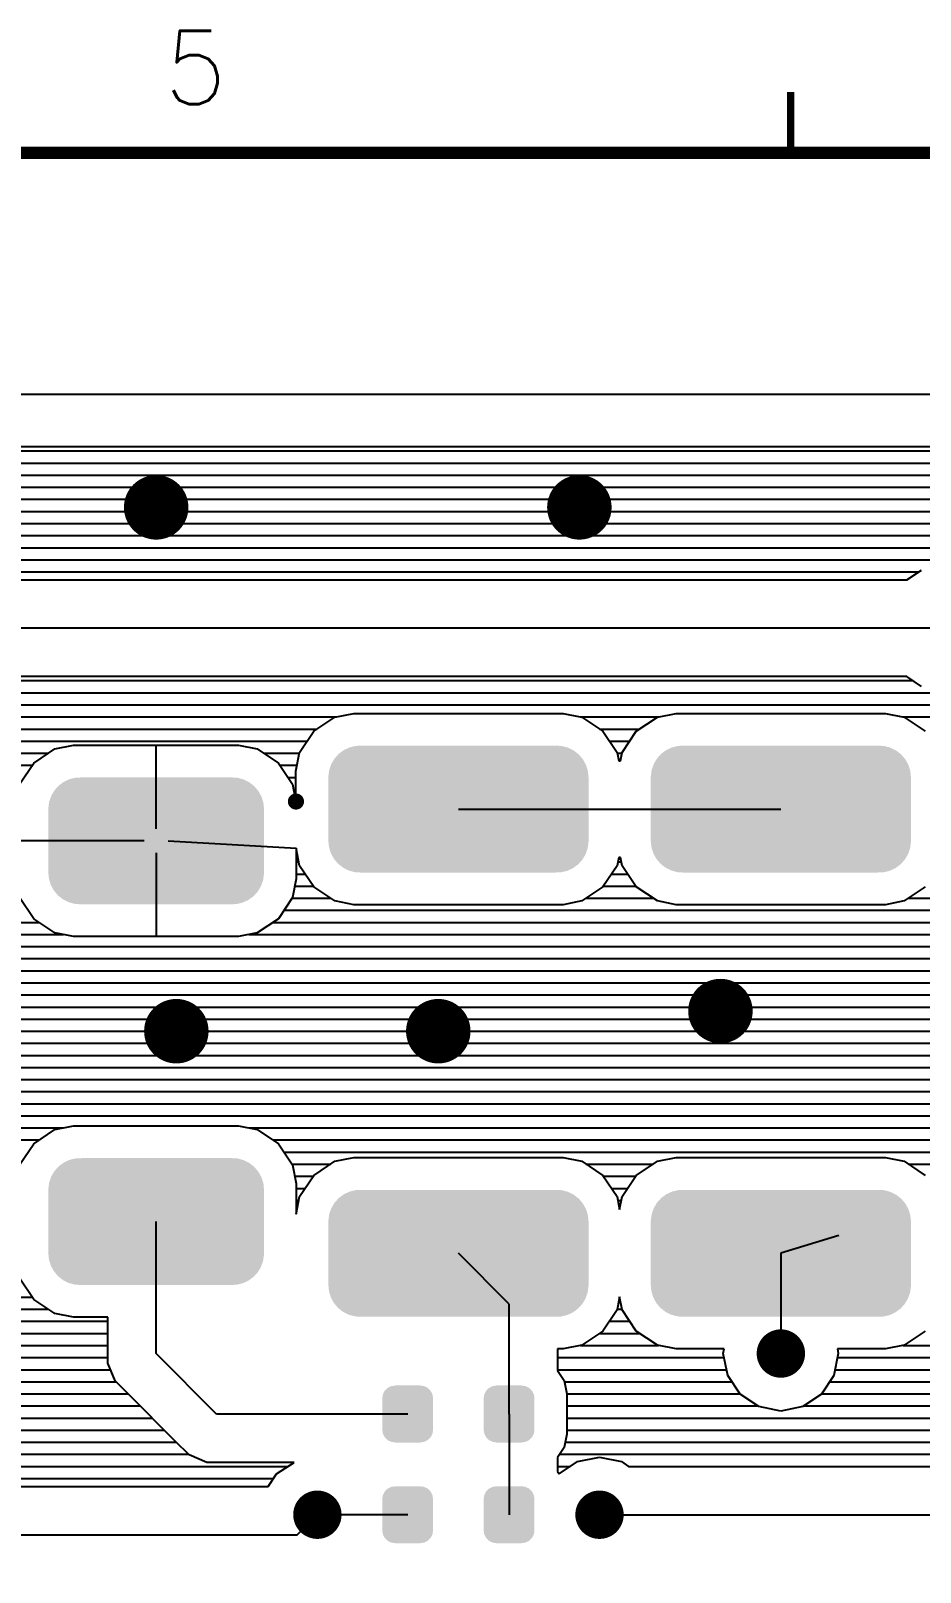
# Model space of a CAD drawing. Extents: x 295 to 953, y 10 to 290.
# Drawn here: x 704.6 to 741, y 226.8 to 290 of the extents above; entities that cross this region are included whole.
import ezdxf
from ezdxf.enums import TextEntityAlignment as Align

# ---------------------------------------------------------------- set-up
doc = ezdxf.new("R2010")
doc.units = 0
doc.header["$LTSCALE"] = 5
doc.header["$MEASUREMENT"] = 0
doc.layers.get('0').update_dxf_attribs({"linetype": 'CONTINUOUS', "lineweight": 25})
doc.layers.add('문자', color=4, linetype='CONTINUOUS')
doc.layers.add('테두리', color=3, linetype='CONTINUOUS')
doc.styles.get("Standard").update_dxf_attribs({"font": 'simplex.shx'})

# ---------------------------------------------------------------- blocks, each defined once
blk = doc.blocks.new('C')
at = {"layer": '테두리'}
for points, const_width in [([(258.75, 287.5), (258.75, 285)], 0.3), ([(15, 285), (15, 15), (405, 15), (405, 285), (15, 285)], 0.5)]:
    blk.add_lwpolyline(points, dxfattribs=dict(at, const_width=const_width))
at = {"layer": '문자'}
blk.add_text('5', height=3, dxfattribs=at).set_placement((234.375, 288.5), align=Align.MIDDLE)

msp = doc.modelspace()

# ---------------------------------------------------------------- linework, layer by layer
for p, q in [((843.878, 275.097), (529.277, 275.097)), ((822.006, 272.95), (608.915, 272.95)), ((608.948, 272.785), (825.361, 272.785)), ((609.033, 272.29), (825.968, 272.29)), ((609.033, 271.795), (826.463, 271.795)), ((609.033, 271.299), (826.959, 271.299)), ((609.033, 270.804), (827.454, 270.804)), ((609.033, 270.309), (827.949, 270.309)), ((609.033, 269.813), (828.398, 269.813)), ((608.994, 269.318), (828.603, 269.318)), ((608.895, 268.823), (828.61, 268.823)), ((608.578, 268.328), (828.61, 268.328)), ((691.801, 267.832), (740.981, 267.832)), ((740.486, 267.502), (741.087, 267.905)), ((697.785, 267.502), (740.486, 267.502)), ((742.329, 265.521), (698.181, 265.521)), ((698.835, 263.375), (740.73, 263.375)), ((740.486, 263.54), (699, 263.54)), ((741.087, 263.137), (740.486, 263.54)), ((698.339, 262.879), (751.581, 262.879)), ((697.844, 262.384), (751.085, 262.384)), ((697.349, 261.889), (717.108, 261.889)), ((716.196, 261.301), (717.062, 261.882)), ((717.062, 261.882), (717.828, 262.034)), ((717.828, 262.034), (726.406, 262.034)), ((726.406, 262.034), (727.172, 261.882)), ((727.126, 261.889), (730.316, 261.889)), ((727.172, 261.882), (728.037, 261.301)), ((729.404, 261.301), (730.27, 261.882)), ((730.27, 261.882), (731.036, 262.034)), ((731.036, 262.034), (739.614, 262.034)), ((739.614, 262.034), (740.38, 261.882)), ((740.334, 261.889), (750.59, 261.889)), ((740.38, 261.882), (741.245, 261.301)), ((696.86, 261.393), (716.335, 261.393)), ((696.86, 260.898), (715.926, 260.898)), ((715.615, 260.436), (716.196, 261.301)), ((727.899, 261.393), (729.543, 261.393)), ((728.037, 261.301), (728.619, 260.436)), ((728.308, 260.898), (729.134, 260.898)), ((728.823, 260.436), (729.404, 261.301)), ((696.86, 260.403), (705.326, 260.403)), ((704.725, 260), (705.59, 260.581)), ((705.59, 260.581), (706.357, 260.733)), ((706.357, 260.733), (713.112, 260.733)), ((709.738, 257.305), (709.738, 260.733)), ((713.112, 260.733), (713.878, 260.581)), ((713.878, 260.581), (714.744, 260)), ((714.143, 260.403), (715.615, 260.403)), ((715.463, 259.67), (715.615, 260.436)), ((728.619, 260.436), (728.685, 260.092)), ((728.619, 260.403), (728.823, 260.403)), ((728.757, 260.092), (728.823, 260.436)), ((696.86, 259.907), (704.666, 259.907)), ((704.144, 259.135), (704.725, 260)), ((714.744, 260), (715.325, 259.135)), ((714.803, 259.907), (715.516, 259.907)), ((715.463, 258.415), (715.463, 259.67)), ((728.685, 260.092), (728.757, 260.092)), ((715.14, 259.412), (715.463, 259.412)), ((715.325, 259.135), (715.463, 258.415)), ((715.364, 258.917), (715.463, 258.917)), ((722.12, 258.111), (735.328, 258.111)), ((709.242, 256.81), (703.992, 256.81)), ((710.233, 256.81), (715.477, 256.506)), ((715.615, 255.793), (715.477, 256.506)), ((715.477, 256.506), (715.477, 255.252)), ((715.477, 256.44), (715.49, 256.44)), ((709.738, 256.315), (709.738, 252.894)), ((715.477, 255.945), (715.589, 255.945)), ((716.196, 254.921), (715.615, 255.793)), ((728.619, 255.793), (728.037, 254.921)), ((728.685, 256.13), (728.619, 255.793)), ((728.645, 255.945), (728.797, 255.945)), ((728.757, 256.13), (728.685, 256.13)), ((728.823, 255.793), (728.757, 256.13)), ((729.404, 254.921), (728.823, 255.793)), ((715.477, 255.252), (715.325, 254.492)), ((715.477, 255.45), (715.846, 255.45)), ((728.387, 255.45), (729.054, 255.45)), ((715.417, 254.954), (716.177, 254.954)), ((717.062, 254.347), (716.196, 254.921)), ((728.037, 254.921), (727.172, 254.347)), ((728.057, 254.954), (729.385, 254.954)), ((730.27, 254.347), (729.404, 254.921)), ((741.245, 254.921), (740.38, 254.347)), ((704.725, 253.62), (704.144, 254.492)), ((715.325, 254.492), (714.744, 253.62)), ((714.975, 253.964), (749.032, 253.964)), ((715.305, 254.459), (716.89, 254.459)), ((717.828, 254.195), (717.062, 254.347)), ((726.406, 254.195), (717.828, 254.195)), ((727.172, 254.347), (726.406, 254.195)), ((727.344, 254.459), (730.098, 254.459)), ((731.036, 254.195), (730.27, 254.347)), ((739.614, 254.195), (731.036, 254.195)), ((740.38, 254.347), (739.614, 254.195)), ((740.552, 254.459), (748.999, 254.459)), ((696.814, 253.469), (704.956, 253.469)), ((705.59, 253.046), (704.725, 253.62)), ((714.744, 253.62), (713.878, 253.046)), ((714.512, 253.469), (747.05, 253.469)), ((696.609, 252.973), (705.94, 252.973)), ((706.357, 252.894), (705.59, 253.046)), ((713.112, 252.894), (706.357, 252.894)), ((713.878, 253.046), (713.112, 252.894)), ((713.528, 252.973), (746.548, 252.973)), ((696.193, 252.478), (742.976, 252.478)), ((695.202, 251.487), (742.018, 251.487)), ((695.698, 251.983), (742.342, 251.983)), ((694.707, 250.992), (741.919, 250.992)), ((694.212, 250.497), (741.912, 250.497)), ((693.221, 249.506), (741.926, 249.506)), ((693.716, 250.001), (741.912, 250.001)), ((692.726, 249.011), (742.031, 249.011)), ((680.106, 248.516), (742.362, 248.516)), ((680.792, 248.02), (742.527, 248.02)), ((681.123, 247.525), (742.144, 247.525)), ((681.453, 247.03), (741.959, 247.03)), ((681.565, 246.534), (741.912, 246.534)), ((681.664, 246.039), (741.912, 246.039)), ((681.598, 245.048), (705.94, 245.048)), ((681.697, 245.544), (741.912, 245.544)), ((705.59, 244.982), (706.357, 245.134)), ((706.357, 245.134), (713.112, 245.134)), ((713.112, 245.134), (713.878, 244.982)), ((713.528, 245.048), (741.985, 245.048)), ((681.499, 244.553), (704.956, 244.553)), ((704.725, 244.401), (705.59, 244.982)), ((713.878, 244.982), (714.744, 244.401)), ((714.512, 244.553), (742.229, 244.553)), ((704.144, 243.536), (704.725, 244.401)), ((714.744, 244.401), (715.325, 243.536)), ((714.975, 244.058), (742.731, 244.058)), ((717.062, 243.681), (717.828, 243.833)), ((717.828, 243.833), (726.406, 243.833)), ((726.406, 243.833), (727.172, 243.681)), ((730.27, 243.681), (731.036, 243.833)), ((731.036, 243.833), (739.614, 243.833)), ((739.614, 243.833), (740.38, 243.681)), ((715.305, 243.563), (716.89, 243.563)), ((715.325, 243.536), (715.477, 242.77)), ((716.196, 243.1), (717.062, 243.681)), ((727.172, 243.681), (728.037, 243.1)), ((727.344, 243.563), (730.098, 243.563)), ((729.404, 243.1), (730.27, 243.681)), ((740.38, 243.681), (741.245, 243.1)), ((740.552, 243.563), (767.16, 243.563)), ((715.417, 243.067), (716.177, 243.067)), ((715.477, 242.77), (715.477, 241.515)), ((715.477, 242.572), (715.846, 242.572)), ((715.615, 242.235), (716.196, 243.1)), ((728.037, 243.1), (728.619, 242.235)), ((728.057, 243.067), (729.385, 243.067)), ((728.387, 242.572), (729.054, 242.572)), ((728.823, 242.235), (729.404, 243.1)), ((715.477, 241.515), (715.615, 242.235)), ((715.477, 242.077), (715.589, 242.077)), ((728.619, 242.235), (728.724, 241.707)), ((728.645, 242.077), (728.797, 242.077)), ((728.724, 241.707), (728.823, 242.235)), ((715.477, 241.581), (715.49, 241.581)), ((709.738, 235.803), (709.738, 241.211)), ((737.699, 240.637), (735.328, 239.911)), ((724.194, 237.83), (722.12, 239.911)), ((735.328, 239.911), (735.328, 235.803)), ((704.725, 238.022), (704.144, 238.887)), ((681.532, 238.114), (704.666, 238.114)), ((728.724, 238.121), (728.619, 237.593)), ((728.718, 238.114), (728.724, 238.114)), ((728.823, 237.593), (728.724, 238.121)), ((681.341, 237.619), (705.326, 237.619)), ((705.59, 237.447), (704.725, 238.022)), ((724.194, 233.326), (724.194, 237.83)), ((728.619, 237.593), (728.037, 236.721)), ((728.619, 237.619), (728.823, 237.619)), ((729.404, 236.721), (728.823, 237.593)), ((681.01, 237.124), (707.757, 237.124)), ((706.357, 237.289), (705.59, 237.447)), ((707.757, 237.289), (706.357, 237.289)), ((707.757, 236.199), (707.757, 237.289)), ((728.308, 237.124), (729.134, 237.124)), ((701.417, 236.628), (707.757, 236.628)), ((707.757, 235.413), (707.757, 236.199)), ((728.037, 236.721), (727.172, 236.146)), ((727.899, 236.628), (729.543, 236.628)), ((730.27, 236.146), (729.404, 236.721)), ((741.245, 236.721), (740.38, 236.146)), ((702.064, 236.133), (707.757, 236.133)), ((702.348, 235.638), (707.757, 235.638)), ((712.214, 233.326), (709.738, 235.803)), ((726.406, 235.994), (726.175, 235.994)), ((726.175, 235.994), (726.175, 235.103)), ((726.175, 235.638), (733.004, 235.638)), ((727.172, 236.146), (726.406, 235.994)), ((727.126, 236.133), (730.316, 236.133)), ((731.036, 235.994), (730.27, 236.146)), ((733.004, 235.994), (731.036, 235.994)), ((732.971, 235.803), (733.004, 235.994)), ((733.149, 234.905), (732.971, 235.803)), ((737.679, 235.803), (737.501, 234.905)), ((739.614, 235.994), (737.646, 235.994)), ((737.646, 235.994), (737.679, 235.803)), ((737.646, 235.638), (746.218, 235.638)), ((740.38, 236.146), (739.614, 235.994)), ((740.334, 236.133), (746.099, 236.133)), ((702.473, 235.142), (707.862, 235.142)), ((708.054, 234.68), (707.757, 235.413)), ((726.175, 235.142), (733.103, 235.142)), ((726.175, 235.103), (726.453, 234.693)), ((737.547, 235.142), (746.548, 235.142)), ((702.473, 234.647), (708.087, 234.647)), ((708.615, 234.125), (708.054, 234.68)), ((726.453, 234.693), (726.558, 234.158)), ((726.459, 234.647), (733.314, 234.647)), ((733.657, 234.139), (733.149, 234.905)), ((737.501, 234.905), (736.992, 234.139)), ((737.336, 234.647), (747.05, 234.647)), ((702.473, 234.152), (708.582, 234.152)), ((710.53, 232.204), (708.615, 234.125)), ((726.558, 234.158), (726.558, 232.494)), ((726.558, 234.152), (733.651, 234.152)), ((734.424, 233.63), (733.657, 234.139)), ((736.992, 234.139), (736.226, 233.63)), ((736.999, 234.152), (757.452, 234.152)), ((702.209, 233.161), (709.573, 233.161)), ((702.414, 233.657), (709.077, 233.657)), ((720.04, 233.326), (712.214, 233.326)), ((724.194, 233.326), (724.194, 229.199)), ((726.558, 233.657), (734.377, 233.657)), ((726.558, 233.161), (757.452, 233.161)), ((735.328, 233.445), (734.424, 233.63)), ((736.226, 233.63), (735.328, 233.445)), ((736.273, 233.657), (757.452, 233.657)), ((701.734, 232.666), (710.068, 232.666)), ((726.558, 232.494), (726.453, 231.959)), ((726.558, 232.666), (757.571, 232.666)), ((681.671, 232.171), (710.563, 232.171)), ((711.092, 231.649), (710.53, 232.204)), ((726.453, 231.959), (726.175, 231.55)), ((726.492, 232.171), (757.855, 232.171)), ((681.644, 231.18), (715.14, 231.18)), ((681.671, 231.675), (711.059, 231.675)), ((711.818, 231.345), (711.092, 231.649)), ((715.391, 231.345), (711.818, 231.345)), ((714.671, 230.87), (715.391, 231.345)), ((726.175, 231.55), (726.175, 230.975)), ((726.175, 231.18), (726.697, 231.18)), ((726.248, 230.876), (726.994, 231.378)), ((726.261, 231.675), (758.35, 231.675)), ((726.994, 231.378), (727.899, 231.556)), ((727.899, 231.556), (728.797, 231.378)), ((728.797, 231.378), (729.088, 231.18)), ((729.088, 231.18), (758.845, 231.18)), ((681.545, 230.685), (714.552, 230.685)), ((714.328, 230.355), (714.671, 230.87)), ((726.175, 230.975), (726.248, 230.876)), ((681.367, 230.355), (714.328, 230.355)), ((715.516, 228.373), (716.342, 229.199)), ((720.04, 229.199), (716.342, 229.199)), ((727.899, 229.199), (777.429, 229.199)), ((673.416, 228.373), (715.516, 228.373))]:
    msp.add_line(p, q)
for points, const_width in [([(709.077, 270.474, 1), (710.398, 270.474, 1)], 1.321), ([(726.413, 270.474, 1), (727.734, 270.474, 1)], 1.321), ([(715.298, 258.422, 1), (715.629, 258.422, 1)], 0.33), ([(732.191, 249.836, 1), (733.512, 249.836, 1)], 1.321), ([(709.903, 249.011, 1), (711.224, 249.011, 1)], 1.321), ([(720.634, 249.011, 1), (721.955, 249.011, 1)], 1.321), ([(734.833, 235.803, 1), (735.824, 235.803, 1)], 0.991), ([(715.846, 229.199, 1), (716.837, 229.199, 1)], 0.991), ([(727.403, 229.199, 1), (728.394, 229.199, 1)], 0.991)]:
    msp.add_lwpolyline(points, format="xyb", close=True, dxfattribs=dict(const_width=const_width))
for points in [[(717.044, 260.183), (717.196, 260.351), (727.193, 260.183), (727.049, 260.351)], [(717.196, 260.351), (717.219, 260.377), (727.049, 260.351), (727.016, 260.377)], [(717.219, 260.377), (717.403, 260.512), (727.016, 260.377), (726.843, 260.512)], [(717.403, 260.512), (717.43, 260.532), (726.843, 260.512), (726.803, 260.532)], [(717.43, 260.532), (717.64, 260.629), (726.803, 260.532), (726.608, 260.629)], [(717.64, 260.629), (717.668, 260.642), (726.608, 260.629), (726.56, 260.642)], [(717.668, 260.642), (717.899, 260.697), (726.56, 260.642), (726.355, 260.697)], [(717.899, 260.697), (717.923, 260.702), (726.355, 260.697), (726.262, 260.702)], [(717.923, 260.702), (718.184, 260.71), (726.262, 260.702), (726.131, 260.71)], [(726.056, 260.71), (726.094, 260.712), (726.131, 260.71), (726.094, 260.712)], [(730.252, 260.183), (730.404, 260.351), (740.401, 260.183), (740.257, 260.351)], [(730.404, 260.351), (730.427, 260.377), (740.257, 260.351), (740.224, 260.377)], [(730.427, 260.377), (730.611, 260.512), (740.224, 260.377), (740.051, 260.512)], [(730.611, 260.512), (730.638, 260.532), (740.051, 260.512), (740.011, 260.532)], [(730.638, 260.532), (730.848, 260.629), (740.011, 260.532), (739.816, 260.629)], [(730.848, 260.629), (730.876, 260.642), (739.816, 260.629), (739.768, 260.642)], [(730.876, 260.642), (731.107, 260.697), (739.768, 260.642), (739.563, 260.697)], [(731.107, 260.697), (731.131, 260.702), (739.563, 260.697), (739.47, 260.702)], [(731.131, 260.702), (731.392, 260.71), (739.47, 260.702), (739.339, 260.71)], [(739.264, 260.71), (739.302, 260.712), (739.339, 260.71), (739.302, 260.712)], [(716.791, 259.45), (716.821, 259.673), (727.446, 259.45), (727.423, 259.673)], [(716.821, 259.673), (716.825, 259.71), (727.423, 259.673), (727.412, 259.71)], [(716.825, 259.71), (716.899, 259.923), (727.412, 259.71), (727.345, 259.923)], [(716.899, 259.923), (716.911, 259.957), (727.345, 259.923), (727.326, 259.957)], [(716.911, 259.957), (717.025, 260.152), (727.326, 259.957), (727.219, 260.152)], [(717.025, 260.152), (717.044, 260.183), (727.219, 260.152), (727.193, 260.183)], [(729.999, 259.45), (730.029, 259.673), (740.654, 259.45), (740.631, 259.673)], [(730.029, 259.673), (730.033, 259.71), (740.631, 259.673), (740.62, 259.71)], [(730.033, 259.71), (730.107, 259.923), (740.62, 259.71), (740.553, 259.923)], [(730.107, 259.923), (730.119, 259.957), (740.553, 259.923), (740.534, 259.957)], [(730.119, 259.957), (730.233, 260.152), (740.534, 259.957), (740.427, 260.152)], [(730.233, 260.152), (730.252, 260.183), (740.427, 260.152), (740.401, 260.183)], [(705.573, 258.882), (705.725, 259.05), (713.899, 258.882), (713.755, 259.05)], [(705.725, 259.05), (705.748, 259.076), (713.755, 259.05), (713.722, 259.076)], [(705.748, 259.076), (705.932, 259.211), (713.722, 259.076), (713.549, 259.211)], [(705.932, 259.211), (705.959, 259.231), (713.549, 259.211), (713.509, 259.231)], [(705.959, 259.231), (706.169, 259.328), (713.509, 259.231), (713.315, 259.328)], [(706.169, 259.328), (706.197, 259.341), (713.315, 259.328), (713.266, 259.341)], [(706.197, 259.341), (706.428, 259.396), (713.266, 259.341), (713.062, 259.396)], [(706.428, 259.396), (706.452, 259.401), (713.062, 259.396), (712.968, 259.401)], [(706.452, 259.401), (706.713, 259.409), (712.968, 259.401), (712.837, 259.409)], [(712.762, 259.409), (712.8, 259.411), (712.837, 259.409), (712.8, 259.411)], [(716.791, 259.412), (716.791, 259.45), (727.45, 259.412), (727.446, 259.45)], [(716.791, 259.409), (716.791, 259.412), (727.45, 259.409), (727.45, 259.412)], [(716.791, 256.813), (716.791, 259.409), (727.45, 256.813), (727.45, 259.409)], [(729.999, 259.412), (729.999, 259.45), (740.658, 259.412), (740.654, 259.45)], [(729.999, 259.409), (729.999, 259.412), (740.658, 259.409), (740.658, 259.412)], [(729.999, 256.813), (729.999, 259.409), (740.658, 256.813), (740.658, 259.409)], [(705.32, 258.149), (705.349, 258.372), (714.152, 258.149), (714.13, 258.372)], [(705.349, 258.372), (705.354, 258.409), (714.13, 258.372), (714.118, 258.409)], [(705.354, 258.409), (705.427, 258.622), (714.118, 258.409), (714.052, 258.622)], [(705.427, 258.622), (705.439, 258.656), (714.052, 258.622), (714.032, 258.656)], [(705.439, 258.656), (705.554, 258.851), (714.032, 258.656), (713.925, 258.851)], [(705.554, 258.851), (705.573, 258.882), (713.925, 258.851), (713.899, 258.882)], [(705.316, 255.512), (705.316, 258.108), (714.159, 255.512), (714.159, 258.108)], [(705.32, 258.111), (705.32, 258.149), (714.156, 258.111), (714.152, 258.149)], [(705.32, 258.108), (705.32, 258.111), (714.156, 258.108), (714.156, 258.111)], [(716.791, 256.81), (716.791, 256.813), (727.45, 256.81), (727.45, 256.813)], [(716.795, 256.772), (716.791, 256.81), (727.449, 256.772), (727.45, 256.81)], [(716.817, 256.55), (716.795, 256.772), (727.42, 256.55), (727.449, 256.772)], [(716.829, 256.512), (716.817, 256.55), (727.415, 256.512), (727.42, 256.55)], [(716.895, 256.3), (716.829, 256.512), (727.342, 256.3), (727.415, 256.512)], [(729.999, 256.81), (729.999, 256.813), (740.658, 256.81), (740.658, 256.813)], [(730.003, 256.772), (729.999, 256.81), (740.657, 256.772), (740.658, 256.81)], [(730.025, 256.55), (730.003, 256.772), (740.628, 256.55), (740.657, 256.772)], [(730.037, 256.512), (730.025, 256.55), (740.623, 256.512), (740.628, 256.55)], [(730.103, 256.3), (730.037, 256.512), (740.55, 256.3), (740.623, 256.512)], [(716.914, 256.265), (716.895, 256.3), (727.33, 256.265), (727.342, 256.3)], [(717.022, 256.07), (716.914, 256.265), (727.215, 256.07), (727.33, 256.265)], [(717.048, 256.039), (717.022, 256.07), (727.197, 256.039), (727.215, 256.07)], [(717.191, 255.871), (717.048, 256.039), (727.045, 255.871), (727.197, 256.039)], [(717.225, 255.845), (717.191, 255.871), (727.021, 255.845), (727.045, 255.871)], [(717.398, 255.71), (717.225, 255.845), (726.837, 255.71), (727.021, 255.845)], [(730.122, 256.265), (730.103, 256.3), (740.538, 256.265), (740.55, 256.3)], [(730.23, 256.07), (730.122, 256.265), (740.423, 256.07), (740.538, 256.265)], [(730.256, 256.039), (730.23, 256.07), (740.405, 256.039), (740.423, 256.07)], [(730.399, 255.871), (730.256, 256.039), (740.253, 255.871), (740.405, 256.039)], [(730.433, 255.845), (730.399, 255.871), (740.229, 255.845), (740.253, 255.871)], [(730.606, 255.71), (730.433, 255.845), (740.045, 255.71), (740.229, 255.845)], [(705.32, 255.509), (705.32, 255.512), (714.156, 255.509), (714.156, 255.512)], [(705.324, 255.471), (705.32, 255.509), (714.155, 255.471), (714.156, 255.509)], [(705.346, 255.249), (705.324, 255.471), (714.126, 255.249), (714.155, 255.471)], [(705.358, 255.212), (705.346, 255.249), (714.121, 255.212), (714.126, 255.249)], [(705.424, 254.999), (705.358, 255.212), (714.048, 254.999), (714.121, 255.212)], [(717.438, 255.69), (717.398, 255.71), (726.81, 255.69), (726.837, 255.71)], [(717.632, 255.593), (717.438, 255.69), (726.601, 255.593), (726.81, 255.69)], [(717.681, 255.58), (717.632, 255.593), (726.573, 255.58), (726.601, 255.593)], [(717.885, 255.526), (717.681, 255.58), (726.341, 255.526), (726.573, 255.58)], [(717.978, 255.52), (717.885, 255.526), (726.318, 255.52), (726.341, 255.526)], [(718.11, 255.512), (717.978, 255.52), (726.056, 255.512), (726.318, 255.52)], [(718.146, 255.51), (718.11, 255.512), (718.146, 255.51), (718.184, 255.512)], [(730.646, 255.69), (730.606, 255.71), (740.018, 255.69), (740.045, 255.71)], [(730.84, 255.593), (730.646, 255.69), (739.809, 255.593), (740.018, 255.69)], [(730.889, 255.58), (730.84, 255.593), (739.781, 255.58), (739.809, 255.593)], [(731.093, 255.526), (730.889, 255.58), (739.549, 255.526), (739.781, 255.58)], [(731.186, 255.52), (731.093, 255.526), (739.526, 255.52), (739.549, 255.526)], [(731.318, 255.512), (731.186, 255.52), (739.264, 255.512), (739.526, 255.52)], [(731.354, 255.51), (731.318, 255.512), (731.354, 255.51), (731.392, 255.512)], [(705.443, 254.964), (705.424, 254.999), (714.036, 254.964), (714.048, 254.999)], [(705.55, 254.769), (705.443, 254.964), (713.921, 254.769), (714.036, 254.964)], [(705.577, 254.738), (705.55, 254.769), (713.903, 254.738), (713.921, 254.769)], [(705.72, 254.57), (705.577, 254.738), (713.751, 254.57), (713.903, 254.738)], [(705.753, 254.544), (705.72, 254.57), (713.727, 254.544), (713.751, 254.57)], [(705.927, 254.409), (705.753, 254.544), (713.543, 254.409), (713.727, 254.544)], [(705.966, 254.389), (705.927, 254.409), (713.517, 254.389), (713.543, 254.409)], [(706.161, 254.292), (705.966, 254.389), (713.307, 254.292), (713.517, 254.389)], [(706.209, 254.279), (706.161, 254.292), (713.279, 254.279), (713.307, 254.292)], [(706.414, 254.225), (706.209, 254.279), (713.047, 254.225), (713.279, 254.279)], [(706.507, 254.219), (706.414, 254.225), (713.024, 254.219), (713.047, 254.225)], [(706.639, 254.211), (706.507, 254.219), (712.762, 254.211), (713.024, 254.219)], [(706.675, 254.209), (706.639, 254.211), (706.675, 254.209), (706.713, 254.211)], [(706.197, 243.742), (706.428, 243.797), (713.266, 243.742), (713.062, 243.797)], [(706.428, 243.797), (706.452, 243.802), (713.062, 243.797), (712.968, 243.802)], [(706.452, 243.802), (706.713, 243.81), (712.968, 243.802), (712.837, 243.81)], [(712.762, 243.81), (712.8, 243.812), (712.837, 243.81), (712.8, 243.812)], [(705.439, 243.058), (705.554, 243.252), (714.032, 243.058), (713.925, 243.252)], [(705.554, 243.252), (705.573, 243.283), (713.925, 243.252), (713.899, 243.283)], [(705.573, 243.283), (705.725, 243.452), (713.899, 243.283), (713.755, 243.452)], [(705.725, 243.452), (705.748, 243.477), (713.755, 243.452), (713.722, 243.477)], [(705.748, 243.477), (705.932, 243.613), (713.722, 243.477), (713.549, 243.613)], [(705.932, 243.613), (705.959, 243.633), (713.549, 243.613), (713.509, 243.633)], [(705.959, 243.633), (706.169, 243.73), (713.509, 243.633), (713.315, 243.73)], [(706.169, 243.73), (706.197, 243.742), (713.315, 243.73), (713.266, 243.742)], [(705.32, 242.551), (705.349, 242.773), (714.152, 242.551), (714.13, 242.773)], [(705.32, 242.512), (705.32, 242.551), (714.156, 242.512), (714.152, 242.551)], [(705.349, 242.773), (705.354, 242.81), (714.13, 242.773), (714.118, 242.81)], [(705.354, 242.81), (705.427, 243.023), (714.118, 242.81), (714.052, 243.023)], [(705.427, 243.023), (705.439, 243.058), (714.052, 243.023), (714.032, 243.058)], [(705.316, 239.914), (705.316, 242.509), (714.159, 239.914), (714.159, 242.509)], [(705.32, 242.509), (705.32, 242.512), (714.156, 242.509), (714.156, 242.512)], [(716.911, 241.757), (717.025, 241.951), (727.326, 241.757), (727.219, 241.951)], [(717.025, 241.951), (717.044, 241.982), (727.219, 241.951), (727.193, 241.982)], [(717.044, 241.982), (717.196, 242.151), (727.193, 241.982), (727.049, 242.151)], [(717.196, 242.151), (717.219, 242.176), (727.049, 242.151), (727.016, 242.176)], [(717.219, 242.176), (717.403, 242.312), (727.016, 242.176), (726.843, 242.312)], [(717.403, 242.312), (717.43, 242.332), (726.843, 242.312), (726.803, 242.332)], [(717.43, 242.332), (717.64, 242.429), (726.803, 242.332), (726.608, 242.429)], [(717.64, 242.429), (717.668, 242.441), (726.608, 242.429), (726.56, 242.441)], [(717.668, 242.441), (717.899, 242.496), (726.56, 242.441), (726.355, 242.496)], [(717.899, 242.496), (717.923, 242.501), (726.355, 242.496), (726.262, 242.501)], [(717.923, 242.501), (718.184, 242.509), (726.262, 242.501), (726.131, 242.509)], [(726.056, 242.509), (726.094, 242.511), (726.131, 242.509), (726.094, 242.511)], [(730.119, 241.757), (730.233, 241.951), (740.534, 241.757), (740.427, 241.951)], [(730.233, 241.951), (730.252, 241.982), (740.427, 241.951), (740.401, 241.982)], [(730.252, 241.982), (730.404, 242.151), (740.401, 241.982), (740.257, 242.151)], [(730.404, 242.151), (730.427, 242.176), (740.257, 242.151), (740.224, 242.176)], [(730.427, 242.176), (730.611, 242.312), (740.224, 242.176), (740.051, 242.312)], [(730.611, 242.312), (730.638, 242.332), (740.051, 242.312), (740.011, 242.332)], [(730.638, 242.332), (730.848, 242.429), (740.011, 242.332), (739.816, 242.429)], [(730.848, 242.429), (730.876, 242.441), (739.816, 242.429), (739.768, 242.441)], [(730.876, 242.441), (731.107, 242.496), (739.768, 242.441), (739.563, 242.496)], [(731.107, 242.496), (731.131, 242.501), (739.563, 242.496), (739.47, 242.501)], [(731.131, 242.501), (731.392, 242.509), (739.47, 242.501), (739.339, 242.509)], [(739.264, 242.509), (739.302, 242.511), (739.339, 242.509), (739.302, 242.511)], [(716.791, 241.25), (716.821, 241.472), (727.446, 241.25), (727.423, 241.472)], [(716.821, 241.472), (716.825, 241.509), (727.423, 241.472), (727.412, 241.509)], [(716.825, 241.509), (716.899, 241.722), (727.412, 241.509), (727.345, 241.722)], [(716.899, 241.722), (716.911, 241.757), (727.345, 241.722), (727.326, 241.757)], [(729.999, 241.25), (730.029, 241.472), (740.654, 241.25), (740.631, 241.472)], [(730.029, 241.472), (730.033, 241.509), (740.631, 241.472), (740.62, 241.509)], [(730.033, 241.509), (730.107, 241.722), (740.62, 241.509), (740.553, 241.722)], [(730.107, 241.722), (730.119, 241.757), (740.553, 241.722), (740.534, 241.757)], [(716.791, 241.211), (716.791, 241.25), (727.45, 241.211), (727.446, 241.25)], [(716.791, 241.208), (716.791, 241.211), (727.45, 241.208), (727.45, 241.211)], [(716.791, 238.613), (716.791, 241.208), (727.45, 238.613), (727.45, 241.208)], [(729.999, 241.211), (729.999, 241.25), (740.658, 241.211), (740.654, 241.25)], [(729.999, 241.208), (729.999, 241.211), (740.658, 241.208), (740.658, 241.211)], [(729.999, 238.613), (729.999, 241.208), (740.658, 238.613), (740.658, 241.208)], [(705.32, 239.911), (705.32, 239.914), (714.156, 239.911), (714.156, 239.914)], [(705.324, 239.872), (705.32, 239.911), (714.155, 239.872), (714.156, 239.911)], [(705.346, 239.65), (705.324, 239.872), (714.126, 239.65), (714.155, 239.872)], [(705.358, 239.613), (705.346, 239.65), (714.121, 239.613), (714.126, 239.65)], [(705.424, 239.4), (705.358, 239.613), (714.048, 239.4), (714.121, 239.613)], [(705.443, 239.365), (705.424, 239.4), (714.036, 239.365), (714.048, 239.4)], [(705.55, 239.171), (705.443, 239.365), (713.921, 239.171), (714.036, 239.365)], [(705.577, 239.14), (705.55, 239.171), (713.903, 239.14), (713.921, 239.171)], [(705.72, 238.971), (705.577, 239.14), (713.751, 238.971), (713.903, 239.14)], [(705.753, 238.946), (705.72, 238.971), (713.727, 238.946), (713.751, 238.971)], [(705.927, 238.81), (705.753, 238.946), (713.543, 238.81), (713.727, 238.946)], [(705.966, 238.79), (705.927, 238.81), (713.517, 238.79), (713.543, 238.81)], [(706.161, 238.693), (705.966, 238.79), (713.307, 238.693), (713.517, 238.79)], [(706.209, 238.681), (706.161, 238.693), (713.279, 238.681), (713.307, 238.693)], [(706.414, 238.626), (706.209, 238.681), (713.047, 238.626), (713.279, 238.681)], [(706.507, 238.621), (706.414, 238.626), (713.024, 238.621), (713.047, 238.626)], [(706.639, 238.613), (706.507, 238.621), (712.762, 238.613), (713.024, 238.621)], [(706.675, 238.611), (706.639, 238.613), (706.675, 238.611), (706.713, 238.613)], [(716.791, 238.61), (716.791, 238.613), (727.45, 238.61), (727.45, 238.613)], [(716.795, 238.571), (716.791, 238.61), (727.449, 238.571), (727.45, 238.61)], [(716.817, 238.349), (716.795, 238.571), (727.42, 238.349), (727.449, 238.571)], [(716.829, 238.312), (716.817, 238.349), (727.415, 238.312), (727.42, 238.349)], [(716.895, 238.099), (716.829, 238.312), (727.342, 238.099), (727.415, 238.312)], [(716.914, 238.064), (716.895, 238.099), (727.33, 238.064), (727.342, 238.099)], [(729.999, 238.61), (729.999, 238.613), (740.658, 238.61), (740.658, 238.613)], [(730.003, 238.571), (729.999, 238.61), (740.657, 238.571), (740.658, 238.61)], [(730.025, 238.349), (730.003, 238.571), (740.628, 238.349), (740.657, 238.571)], [(730.037, 238.312), (730.025, 238.349), (740.623, 238.312), (740.628, 238.349)], [(730.103, 238.099), (730.037, 238.312), (740.55, 238.099), (740.623, 238.312)], [(730.122, 238.064), (730.103, 238.099), (740.538, 238.064), (740.55, 238.099)], [(717.022, 237.87), (716.914, 238.064), (727.215, 237.87), (727.33, 238.064)], [(717.048, 237.839), (717.022, 237.87), (727.197, 237.839), (727.215, 237.87)], [(717.191, 237.67), (717.048, 237.839), (727.045, 237.67), (727.197, 237.839)], [(717.225, 237.645), (717.191, 237.67), (727.021, 237.645), (727.045, 237.67)], [(717.398, 237.509), (717.225, 237.645), (726.837, 237.509), (727.021, 237.645)], [(717.438, 237.489), (717.398, 237.509), (726.81, 237.489), (726.837, 237.509)], [(717.632, 237.392), (717.438, 237.489), (726.601, 237.392), (726.81, 237.489)], [(730.23, 237.87), (730.122, 238.064), (740.423, 237.87), (740.538, 238.064)], [(730.256, 237.839), (730.23, 237.87), (740.405, 237.839), (740.423, 237.87)], [(730.399, 237.67), (730.256, 237.839), (740.253, 237.67), (740.405, 237.839)], [(730.433, 237.645), (730.399, 237.67), (740.229, 237.645), (740.253, 237.67)], [(730.606, 237.509), (730.433, 237.645), (740.045, 237.509), (740.229, 237.645)], [(730.646, 237.489), (730.606, 237.509), (740.018, 237.489), (740.045, 237.509)], [(730.84, 237.392), (730.646, 237.489), (739.809, 237.392), (740.018, 237.489)], [(717.681, 237.38), (717.632, 237.392), (726.573, 237.38), (726.601, 237.392)], [(717.885, 237.325), (717.681, 237.38), (726.341, 237.325), (726.573, 237.38)], [(717.978, 237.32), (717.885, 237.325), (726.318, 237.32), (726.341, 237.325)], [(718.11, 237.312), (717.978, 237.32), (726.056, 237.312), (726.318, 237.32)], [(718.146, 237.31), (718.11, 237.312), (718.146, 237.31), (718.184, 237.312)], [(730.889, 237.38), (730.84, 237.392), (739.781, 237.38), (739.809, 237.392)], [(731.093, 237.325), (730.889, 237.38), (739.549, 237.325), (739.781, 237.38)], [(731.186, 237.32), (731.093, 237.325), (739.526, 237.32), (739.549, 237.325)], [(731.318, 237.312), (731.186, 237.32), (739.264, 237.312), (739.526, 237.32)], [(731.354, 237.31), (731.318, 237.312), (731.354, 237.31), (731.392, 237.312)], [(719.108, 234.285), (719.209, 234.389), (720.975, 234.285), (720.867, 234.389)], [(719.209, 234.389), (719.23, 234.399), (720.867, 234.389), (720.856, 234.399)], [(719.23, 234.399), (719.355, 234.465), (720.856, 234.399), (720.719, 234.465)], [(719.355, 234.465), (719.389, 234.47), (720.719, 234.465), (720.707, 234.47)], [(719.389, 234.47), (719.518, 234.491), (720.707, 234.47), (720.562, 234.491)], [(719.518, 234.491), (719.518, 234.495), (720.562, 234.491), (720.562, 234.495)], [(723.262, 234.285), (723.363, 234.389), (725.129, 234.285), (725.021, 234.389)], [(723.363, 234.389), (723.384, 234.399), (725.021, 234.389), (725.01, 234.399)], [(723.384, 234.399), (723.509, 234.465), (725.01, 234.399), (724.872, 234.465)], [(723.509, 234.465), (723.543, 234.47), (724.872, 234.465), (724.861, 234.47)], [(723.543, 234.47), (723.672, 234.491), (724.861, 234.47), (724.716, 234.491)], [(723.672, 234.491), (723.672, 234.495), (724.716, 234.491), (724.716, 234.495)], [(719, 233.977), (719.022, 234.122), (721.08, 233.977), (721.056, 234.122)], [(719, 233.974), (719, 233.977), (721.08, 233.974), (721.08, 233.977)], [(719, 232.679), (719, 233.974), (721.08, 232.679), (721.08, 233.974)], [(719.022, 234.122), (719.03, 234.139), (721.056, 234.122), (721.053, 234.139)], [(719.03, 234.139), (719.094, 234.27), (721.053, 234.139), (720.983, 234.27)], [(719.094, 234.27), (719.108, 234.285), (720.983, 234.27), (720.975, 234.285)], [(723.154, 233.977), (723.176, 234.122), (725.234, 233.977), (725.209, 234.122)], [(723.154, 233.974), (723.154, 233.977), (725.234, 233.974), (725.234, 233.977)], [(723.154, 232.679), (723.154, 233.974), (725.234, 232.679), (725.234, 233.974)], [(723.176, 234.122), (723.184, 234.139), (725.209, 234.122), (725.206, 234.139)], [(723.184, 234.139), (723.248, 234.27), (725.206, 234.139), (725.137, 234.27)], [(723.248, 234.27), (723.262, 234.285), (725.137, 234.27), (725.129, 234.285)], [(719, 232.676), (719, 232.679), (721.08, 232.676), (721.08, 232.679)], [(719.025, 232.531), (719, 232.676), (721.058, 232.531), (721.08, 232.676)], [(719.028, 232.513), (719.025, 232.531), (721.05, 232.513), (721.058, 232.531)], [(719.097, 232.382), (719.028, 232.513), (720.986, 232.382), (721.05, 232.513)], [(723.154, 232.676), (723.154, 232.679), (725.234, 232.676), (725.234, 232.679)], [(723.178, 232.531), (723.154, 232.676), (725.212, 232.531), (725.234, 232.676)], [(723.181, 232.513), (723.178, 232.531), (725.204, 232.513), (725.212, 232.531)], [(723.251, 232.382), (723.181, 232.513), (725.14, 232.382), (725.204, 232.513)], [(719.105, 232.367), (719.097, 232.382), (720.972, 232.367), (720.986, 232.382)], [(719.213, 232.264), (719.105, 232.367), (720.871, 232.264), (720.972, 232.367)], [(719.224, 232.253), (719.213, 232.264), (720.85, 232.253), (720.871, 232.264)], [(719.362, 232.188), (719.224, 232.253), (720.725, 232.188), (720.85, 232.253)], [(719.373, 232.183), (719.362, 232.188), (720.691, 232.183), (720.725, 232.188)], [(719.518, 232.162), (719.373, 232.183), (720.562, 232.162), (720.691, 232.183)], [(719.518, 232.157), (719.518, 232.162), (720.562, 232.157), (720.562, 232.162)], [(723.259, 232.367), (723.251, 232.382), (725.126, 232.367), (725.14, 232.382)], [(723.367, 232.264), (723.259, 232.367), (725.025, 232.264), (725.126, 232.367)], [(723.378, 232.253), (723.367, 232.264), (725.004, 232.253), (725.025, 232.264)], [(723.515, 232.188), (723.378, 232.253), (724.879, 232.188), (725.004, 232.253)], [(723.527, 232.183), (723.515, 232.188), (724.845, 232.183), (724.879, 232.188)], [(723.672, 232.162), (723.527, 232.183), (724.716, 232.162), (724.845, 232.183)], [(723.672, 232.157), (723.672, 232.162), (724.716, 232.157), (724.716, 232.162)], [(719, 229.849), (719.022, 229.994), (721.08, 229.849), (721.056, 229.994)], [(719.022, 229.994), (719.03, 230.012), (721.056, 229.994), (721.053, 230.012)], [(719.03, 230.012), (719.094, 230.143), (721.053, 230.012), (720.983, 230.143)], [(719.094, 230.143), (719.108, 230.158), (720.983, 230.143), (720.975, 230.158)], [(719.108, 230.158), (719.209, 230.261), (720.975, 230.158), (720.867, 230.261)], [(719.209, 230.261), (719.23, 230.272), (720.867, 230.261), (720.856, 230.272)], [(719.23, 230.272), (719.355, 230.337), (720.856, 230.272), (720.719, 230.337)], [(719.355, 230.337), (719.389, 230.343), (720.719, 230.337), (720.707, 230.343)], [(719.389, 230.343), (719.518, 230.363), (720.707, 230.343), (720.562, 230.363)], [(719.518, 230.363), (719.518, 230.368), (720.562, 230.363), (720.562, 230.368)], [(723.154, 229.849), (723.176, 229.994), (725.234, 229.849), (725.209, 229.994)], [(723.176, 229.994), (723.184, 230.012), (725.209, 229.994), (725.206, 230.012)], [(723.184, 230.012), (723.248, 230.143), (725.206, 230.012), (725.137, 230.143)], [(723.248, 230.143), (723.262, 230.158), (725.137, 230.143), (725.129, 230.158)], [(723.262, 230.158), (723.363, 230.261), (725.129, 230.158), (725.021, 230.261)], [(723.363, 230.261), (723.384, 230.272), (725.021, 230.261), (725.01, 230.272)], [(723.384, 230.272), (723.509, 230.337), (725.01, 230.272), (724.872, 230.337)], [(723.509, 230.337), (723.543, 230.343), (724.872, 230.337), (724.861, 230.343)], [(723.543, 230.343), (723.672, 230.363), (724.861, 230.343), (724.716, 230.363)], [(723.672, 230.363), (723.672, 230.368), (724.716, 230.363), (724.716, 230.368)], [(719, 229.846), (719, 229.849), (721.08, 229.846), (721.08, 229.849)], [(719, 228.552), (719, 229.846), (721.08, 228.552), (721.08, 229.846)], [(723.154, 229.846), (723.154, 229.849), (725.234, 229.846), (725.234, 229.849)], [(723.154, 228.552), (723.154, 229.846), (725.234, 228.552), (725.234, 229.846)], [(719, 228.548), (719, 228.552), (721.08, 228.548), (721.08, 228.552)], [(719.025, 228.403), (719, 228.548), (721.058, 228.403), (721.08, 228.548)], [(719.028, 228.386), (719.025, 228.403), (721.05, 228.386), (721.058, 228.403)], [(719.097, 228.255), (719.028, 228.386), (720.986, 228.255), (721.05, 228.386)], [(719.105, 228.24), (719.097, 228.255), (720.972, 228.24), (720.986, 228.255)], [(719.213, 228.137), (719.105, 228.24), (720.871, 228.137), (720.972, 228.24)], [(719.224, 228.126), (719.213, 228.137), (720.85, 228.126), (720.871, 228.137)], [(719.362, 228.06), (719.224, 228.126), (720.725, 228.06), (720.85, 228.126)], [(719.373, 228.055), (719.362, 228.06), (720.691, 228.055), (720.725, 228.06)], [(719.518, 228.034), (719.373, 228.055), (720.562, 228.034), (720.691, 228.055)], [(719.518, 228.03), (719.518, 228.034), (720.562, 228.03), (720.562, 228.034)], [(723.154, 228.548), (723.154, 228.552), (725.234, 228.548), (725.234, 228.552)], [(723.178, 228.403), (723.154, 228.548), (725.212, 228.403), (725.234, 228.548)], [(723.181, 228.386), (723.178, 228.403), (725.204, 228.386), (725.212, 228.403)], [(723.251, 228.255), (723.181, 228.386), (725.14, 228.255), (725.204, 228.386)], [(723.259, 228.24), (723.251, 228.255), (725.126, 228.24), (725.14, 228.255)], [(723.367, 228.137), (723.259, 228.24), (725.025, 228.137), (725.126, 228.24)], [(723.378, 228.126), (723.367, 228.137), (725.004, 228.126), (725.025, 228.137)], [(723.515, 228.06), (723.378, 228.126), (724.879, 228.06), (725.004, 228.126)], [(723.527, 228.055), (723.515, 228.06), (724.845, 228.055), (724.879, 228.06)], [(723.672, 228.034), (723.527, 228.055), (724.716, 228.034), (724.845, 228.055)], [(723.672, 228.03), (723.672, 228.034), (724.716, 228.03), (724.716, 228.034)]]:
    msp.add_solid(points)

# ---------------------------------------------------------------- block references
msp.add_blockref('C', (476.978, 0))

doc.saveas('drawing.dxf')
